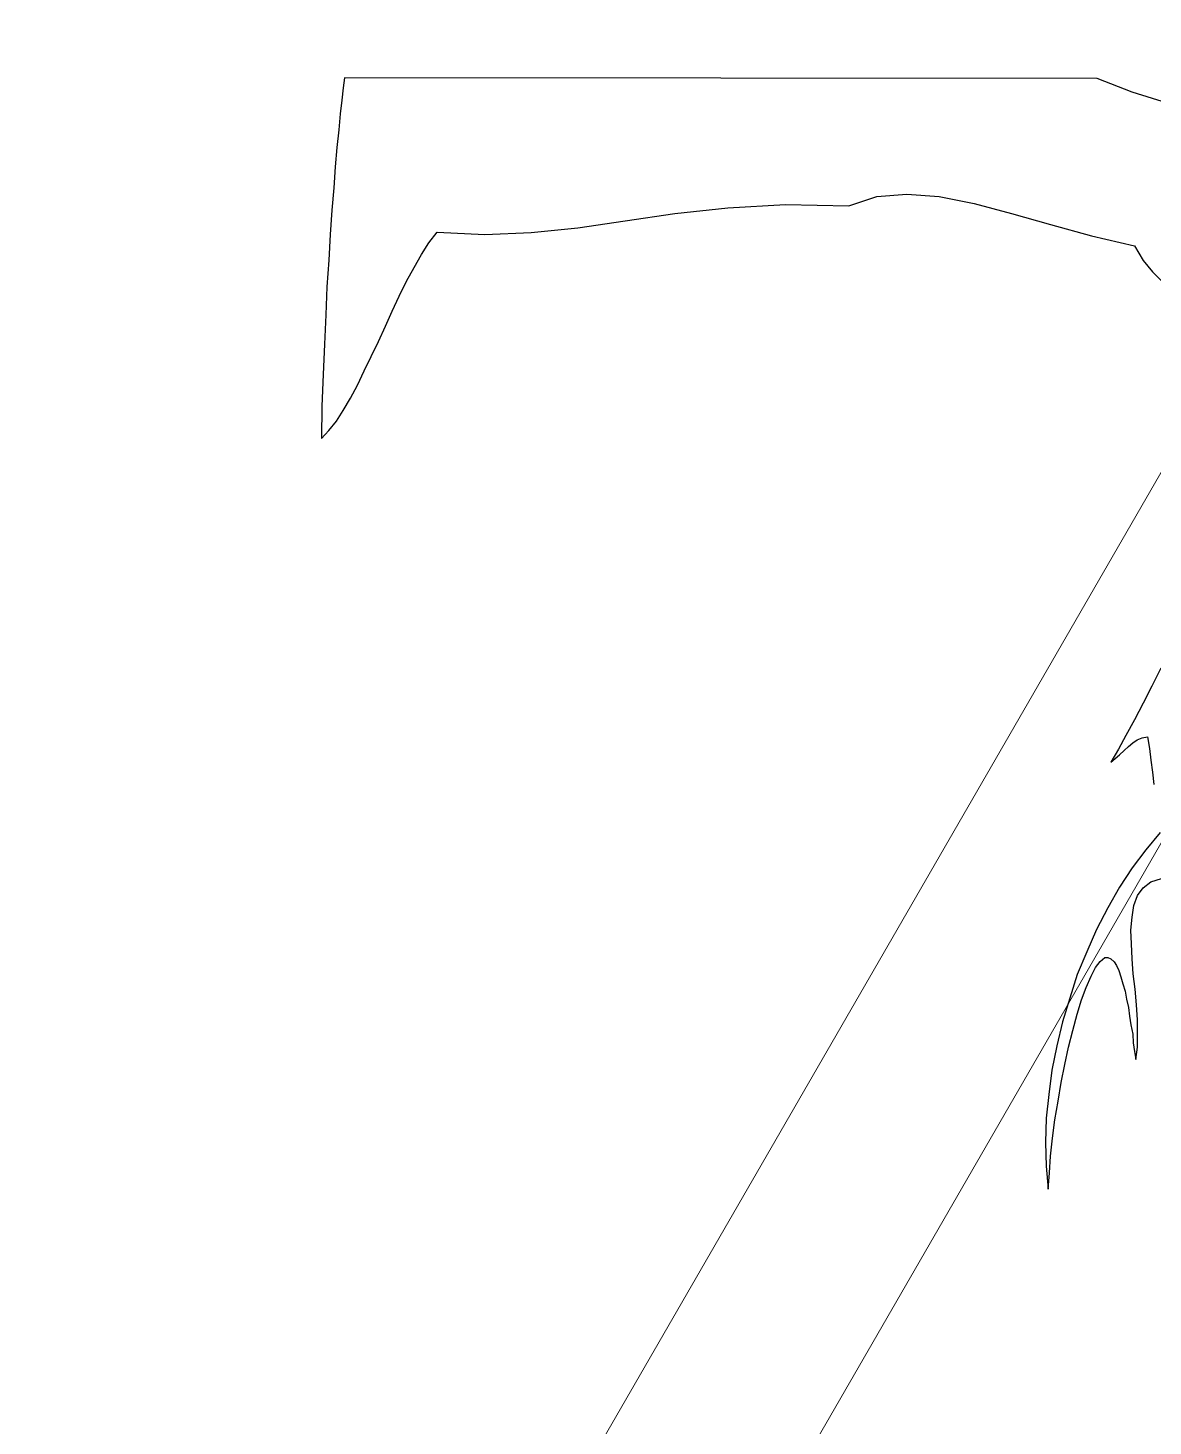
# Model space of a CAD drawing. Header units: metres. Extents: x 78 to 178, y -74 to 157.
# Drawn here: x 107.524 to 108.083, y 100.975 to 101.669 of the extents above; entities that cross this region are included whole.
import ezdxf

# ---------------------------------------------------------------- set-up
doc = ezdxf.new("R2010")
doc.units = ezdxf.units.M
doc.layers.add('ARBOLES', color=3, linetype='Continuous')
doc.layers.add('Detalles constructivos', color=7, linetype='Continuous', lineweight=9)

# ---------------------------------------------------------------- blocks, each defined once
blk = doc.blocks.new('ar-43')
at = {"layer": 'ARBOLES', "color": 35}
for points in [[(59.2546, 99.7501), (59.2413, 99.7077), (59.2249, 99.6661), (59.2242, 98.7666)], [(59.2242, 98.7666), (59.2361, 98.7651), (59.2509, 98.7637), (59.2673, 98.7614), (59.2866, 98.7599), (59.3074, 98.7577), (59.3305, 98.7555), (59.3557, 98.754), (59.3825, 98.7518), (59.4115, 98.7495), (59.442, 98.748), (59.4739, 98.7458), (59.5074, 98.7443), (59.5423, 98.7428), (59.5788, 98.7413), (59.6167, 98.7398), (59.6553, 98.7391), (59.6457, 98.748), (59.6345, 98.757), (59.6219, 98.7651), (59.607, 98.774), (59.5914, 98.7822), (59.5743, 98.7904), (59.5572, 98.7986), (59.5393, 98.8075), (59.5208, 98.8157), (59.5029, 98.8239), (59.4851, 98.832), (59.4672, 98.841), (59.4509, 98.8499), (59.4353, 98.8588), (59.4212, 98.8677), (59.4085, 98.8774), (59.4115, 98.9346), (59.4092, 98.9896), (59.4033, 99.0454), (59.3951, 99.1019), (59.3862, 99.1614), (59.3795, 99.2246), (59.3758, 99.2937), (59.3773, 99.3695), (59.3662, 99.4029), (59.3632, 99.4386), (59.3662, 99.4773), (59.3743, 99.5189), (59.3862, 99.5635), (59.3996, 99.6104), (59.413, 99.6594), (59.4249, 99.7107), (59.4427, 99.7211), (59.4561, 99.7323), (59.4672, 99.7434)], [(59.9296, 99.7419), (59.9512, 99.7315), (59.9712, 99.7211), (59.9913, 99.7107), (60.0099, 99.7003), (60.0263, 99.6914), (60.0419, 99.6825), (60.0374, 99.6877), (60.0329, 99.6929), (60.0278, 99.6981), (60.0233, 99.7033), (60.0188, 99.7085), (60.0151, 99.7137), (60.0129, 99.7196), (60.0114, 99.7263), (60.0255, 99.7286), (60.0396, 99.7301), (60.0538, 99.7323), (60.0686, 99.7338)], [(60.1259, 99.7412), (60.1467, 99.7241), (60.1682, 99.7077), (60.1913, 99.6929), (60.2158, 99.6787), (60.2419, 99.6654), (60.2686, 99.6535), (60.2954, 99.6423), (60.3236, 99.6334), (60.3519, 99.6245), (60.3808, 99.6178), (60.4098, 99.6118), (60.4388, 99.6081), (60.4671, 99.6052), (60.4961, 99.6044), (60.5243, 99.6052), (60.5518, 99.6074), (60.5325, 99.6089), (60.5124, 99.6104), (60.4909, 99.6126), (60.4693, 99.6155), (60.447, 99.6193), (60.4247, 99.623), (60.4032, 99.6275), (60.3823, 99.6319), (60.3623, 99.6371), (60.3429, 99.6423), (60.3258, 99.6475), (60.311, 99.6527), (60.2976, 99.6587), (60.2872, 99.6639), (60.2798, 99.6698), (60.2753, 99.675), (60.2753, 99.6787), (60.2768, 99.6825), (60.2805, 99.6862), (60.2849, 99.6892), (60.2909, 99.6921), (60.2983, 99.6944), (60.3065, 99.6966), (60.3154, 99.6996), (60.3251, 99.7011), (60.3348, 99.7033), (60.3452, 99.7048), (60.3556, 99.7062), (60.3667, 99.7085), (60.3771, 99.7092), (60.3875, 99.7107), (60.3972, 99.7122), (60.3823, 99.7144), (60.3667, 99.7144), (60.3496, 99.7144), (60.3318, 99.7129), (60.3132, 99.7114), (60.2946, 99.7092), (60.2768, 99.7077), (60.2589, 99.707), (60.2426, 99.7062), (60.227, 99.7077), (60.2129, 99.71), (60.201, 99.7144), (60.192, 99.7211), (60.1846, 99.7301), (60.1809, 99.7427)]]:
    blk.add_lwpolyline(points, dxfattribs=at)

msp = doc.modelspace()

# ---------------------------------------------------------------- hatches: boundary and pattern name
at = {"layer": 'Detalles constructivos'}
h = msp.add_hatch(dxfattribs=at)
h.set_pattern_fill('GRAVEL', color=256, scale=0.091386, angle=374)
h.set_pattern_definition([(242.012788, (-331.55945, 1255.7137), (-12.964097105, -24.762714639), [0.312286, -30.916352]), (198.969741, (-331.706, 1255.43794), (26.4655286455, 8.990864449), [0.5358923, -53.053318]), (146.510447, (-332.21279, 1255.26373), (28.699623186, -19.159316282), [0.3778645, -37.4086374]), (281.273689, (-332.95078, 1254.48166), (-8.978756238, 45.606682862), [0.4880058, -48.3125633]), (306.833654, (-332.85538, 1254.00308), (-17.999890768, 24.219326117), [0.4785283, -47.3743667]), (11.273689, (-332.5685, 1253.62007), (-45.606682862, -8.978756238), [0.4880058, -48.3125633]), (51.6942405, (-332.08991, 1253.71547), (-23.663829513, -29.8227244654), [0.6453627, -63.8908535]), (86.255328, (-331.68988, 1254.2219), (3.411682142, 53.4804999384), [0.609289, -60.3196147]), (135.429566, (-331.65009, 1254.82989), (-25.318211244, 24.786930798), [0.4896585, -48.4762433]), (189.236358, (-331.99891, 1255.17352), (25.336373363, 3.924800455), [0.5590208, -27.392005]), (236.397438, (-332.550685, 1255.083795), (-20.85002226, -31.513430433), [0.722935, -71.570626]), (152.814075, (-330.71543, 1255.01508), (-19.13510013, 9.582685168), [0.2467466, -24.4280155]), (185.469234, (-330.93492, 1255.12781), (30.402437227, 2.795645138), [0.469434, -46.4740596]), (239, (-331.4022, 1255.083), (0.5615506, -2.2522566), [0.3282673, -2.954414]), (217.19859, (-331.62726, 1255.31403), (10.13818177, 7.312266435), [0.1767784, -17.5010025]), (305.80141, (-331.76807, 1255.20715), (-3.93690854, 6.19521919), [0.250001, -12.250078]), (44.963757, (-331.62183, 1255.0044), (5.63366855, 6.18916515), [0.4060463, -13.1287963]), (175.56505, (-331.3345, 1255.2913), (5.06606386, -1.12915533), [0.2936117, -7.0466873]), (30.38954, (-333.07438, 1254.88146), (20.837914181, 12.37227626), [0.4113178, -40.7205637]), (84.346176, (-332.71957, 1255.08953), (-2.831969375, -27.02102529), [0.345073, -34.1621405]), (307.19859, (-331.44684, 1255.74178), (-7.312266435, 10.13818177), [0.3535545, -17.3242264]), (357.61046, (-331.23308, 1255.46016), (-24.207218037, 1.141263404), [0.4113178, -40.7205637]), (353.443955, (-332.72622, 1253.48506), (-12.38438434, 1.69676001), [0.3966477, -19.435748]), (308.77514, (-332.33216, 1253.43977), (-17.438340136, 21.967069497), [0.3323457, -32.9022716]), (80.80141, (-330.86276, 1253.49514), (1.69676001, 12.38438434), [0.3535545, -17.3242264]), (31.354025, (-330.80625, 1253.84415), (-27.03313337, -16.3091848), [0.389106, -38.521403]), (83.443955, (-331.96637, 1253.21998), (-1.69676001, -12.38438434), [0.198324, -19.634072]), (115.309932, (-330.9979, 1253.46144), (-4.49845918, 8.4474758), [0.1183583, -11.717518]), (179.963757, (-331.0485, 1253.56844), (7.31832048, -0.56760468), [0.4785283, -9.0920507]), (200.009006, (-331.52703, 1253.56874), (21.961015466, 7.867763039), [0.4434665, -43.9031188]), (317.69007, (-331.5713, 1254.8017), (-3.3753579, 3.94296258), [0.334769, -8.0344595]), (7.157227, (-331.32372, 1254.57634), (39.4114636705, 5.041847706), [0.584466, -57.862017]), (74.945396, (-330.7438, 1254.64916), (-5.078171945, -18.011998847), [0.238982, -23.6593]), (104, (-330.6817, 1254.88), (-2.8138073, 1.690706), [0.1392724, -2.181934]), (134.256437, (-331.58892, 1253.62508), (12.939880941, -13.519593706), [0.3224713, -31.924758]), (62.012787, (-331.81396, 1253.85604), (12.964097105, 24.762714639), [0.6245716, -30.604066]), (14, (-331.5209, 1254.4076), (1.690706, 2.8138073), [0.6035137, -1.7176927]), (339.304847, (-330.93528, 1254.55358), (26.453420613, -10.150289835), [0.3670152, -36.33448]), (268.054604, (-330.59195, 1254.42388), (-0.00605404, -9.57057709), [0.3379723, -16.560665]), (221.645975, (-330.60342, 1254.0861), (-37.177369183, -33.1920283175), [0.5502768, -54.4774927]), (189.426079, (-331.014625, 1253.72042), (-29.8408865845, -5.047901744), [0.5821562, -57.633403])])
h.paths.add_polyline_path([(108.82924, 104.77686), (107.36881, 104.77686), (106.41666, 103.12769), (106.42834, 102.23092, -1.006534), (106.42861, 102.18951, -0.993508), (106.42834, 102.23092), (106.41666, 103.12769), (104.69207, 100.14061), (104.71261, 98.56358), (105.24201, 98.56358)])
h.paths.add_polyline_path([(104.71261, 98.56358), (104.69207, 100.14061), (103.78157, 98.56358)])
h.paths.add_polyline_path([(103.78157, 98.56358), (104.56692, 97.20333), (105.18993, 97.20333), (105.14967, 97.45049), (104.66885, 97.45049), (104.1689, 98.31642), (104.71583, 98.31642), (104.71261, 98.56358)])
h.paths.add_polyline_path([(104.71261, 98.56358), (104.71583, 98.31642), (105.38471, 98.31642), (105.24201, 98.56358)])
h.paths.add_polyline_path([(105.14967, 97.45049), (105.18993, 97.20333), (106.02735, 97.20333), (105.88465, 97.45049)])

# ---------------------------------------------------------------- linework, layer by layer
for p, q in [((109.20003, 103.37687), (105.77843, 97.45049)), ((109.30625, 103.37687), (105.88465, 97.45049))]:
    msp.add_line(p, q, dxfattribs=at)

# ---------------------------------------------------------------- block references
at = {"layer": 'ARBOLES', "xscale": 0.4154902514752711, "yscale": 0.4154902514752711, "zscale": 0.4154902514752711, "rotation": 270}
msp.add_blockref('ar-43', (66.64478, 126.25154), dxfattribs=at)

doc.saveas('drawing.dxf')
